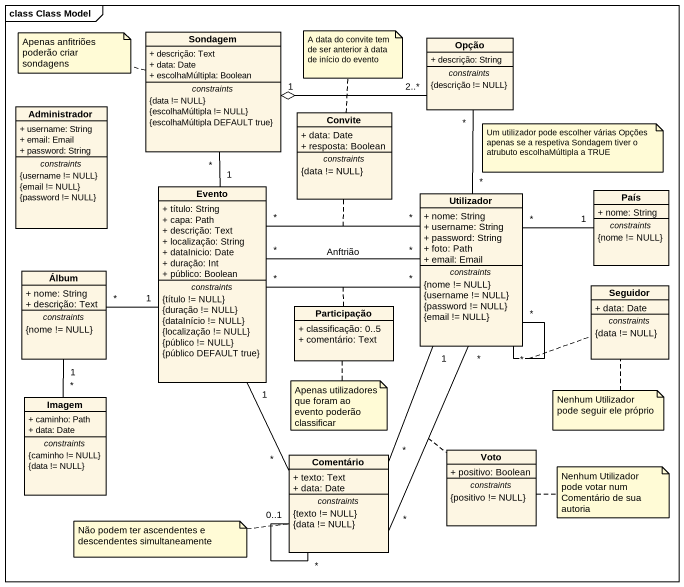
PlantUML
@startuml
mainframe class Class Model
hide circle
hide empty members
skinparam classAttributeIconSize 0
class Sondagem {
  + descrição: Text
  + data: Date
  + escolhaMúltipla: Boolean
  -- constraints --
  {data != NULL}
  {escolhaMúltipla != NULL}
  {escolhaMúltipla DEFAULT true}
}
class Opção {
  + descrição: String
  -- constraints --
  {descrição != NULL}
}
class Administrador {
  + username: String
  + email: Email
  + password: String
  -- constraints --
  {username != NULL}
  {email != NULL}
  {password != NULL}
}
class Convite {
  + data: Date
  + resposta: Boolean
  -- constraints --
  {data != NULL}
}
class Evento {
  + título: String
  + capa: Path
  + descrição: Text
  + localização: String
  + dataInicio: Date
  + duração: Int
  + público: Boolean
  -- constraints --
  {título != NULL}
  {duração != NULL}
  {dataInício != NULL}
  {localização != NULL}
  {público != NULL}
  {público DEFAULT true}
}
class Utilizador {
  + nome: String
  + username: String
  + password: String
  + foto: Path
  + email: Email
  -- constraints --
  {nome != NULL}
  {username != NULL}
  {password != NULL}
  {email != NULL}
}
class País {
  + nome: String
  -- constraints --
  {nome != NULL}
}
class Álbum {
  + nome: String
  + descrição: Text
  -- constraints --
  {nome != NULL}
}
class Participação {
  + classificação: 0..5
  + comentário: Text
}
class Seguidor {
  + data: Date
  -- constraints --
  {data != NULL}
}
class Imagem {
  + caminho: Path
  + data: Date
  -- constraints --
  {caminho != NULL}
  {data != NULL}
}
class Comentário {
  + texto: Text
  + data: Date
  -- constraints --
  {texto != NULL}
  {data != NULL}
}
class Voto {
  + positivo: Boolean
  -- constraints --
  {positivo != NULL}
}
Opção "2..*" -left-o "1" Sondagem
Opção "*" -- "*" Utilizador
Evento "1" -up- "*" Sondagem
Evento "*" -right- "*" Utilizador
(Evento, Utilizador) .. Convite
Evento "*" -right- "*" Utilizador
(Evento, Utilizador) .. Participação
Evento "1" -- "*" Comentário
Utilizador "*" -left- "*" Evento : Anftrião
Utilizador "*" -- "*" Utilizador
(Utilizador, Utilizador) .. Seguidor
Utilizador "*" -right- "1" País
Álbum "*" -right- "1" Evento
Imagem "*" -up- "1" Álbum
Comentário "*" -up- "1" Utilizador
Comentário "*" -up- "*" Utilizador
(Comentário, Utilizador) .. Voto
Comentário "0..1" -- "*" Comentário
note left of Sondagem : Apenas anfitriões poderão criar sondagens
note top of Convite : A data do convite tem de ser anterior à data de início do evento
note as N3
  Um utilizador pode escolher várias Opções apenas se a respetiva Sondagem tiver o atrubuto escolhaMúltipla a TRUE
end note
note bottom of Participação : Apenas utilizadores que foram ao evento poderão classificar
note bottom of Seguidor : Nenhum Utilizador pode seguir ele próprio
note right of Voto : Nenhum Utilizador pode votar num Comentário de sua autoria
note left of Comentário : Não podem ter ascendentes e descendentes simultaneamente
@enduml
